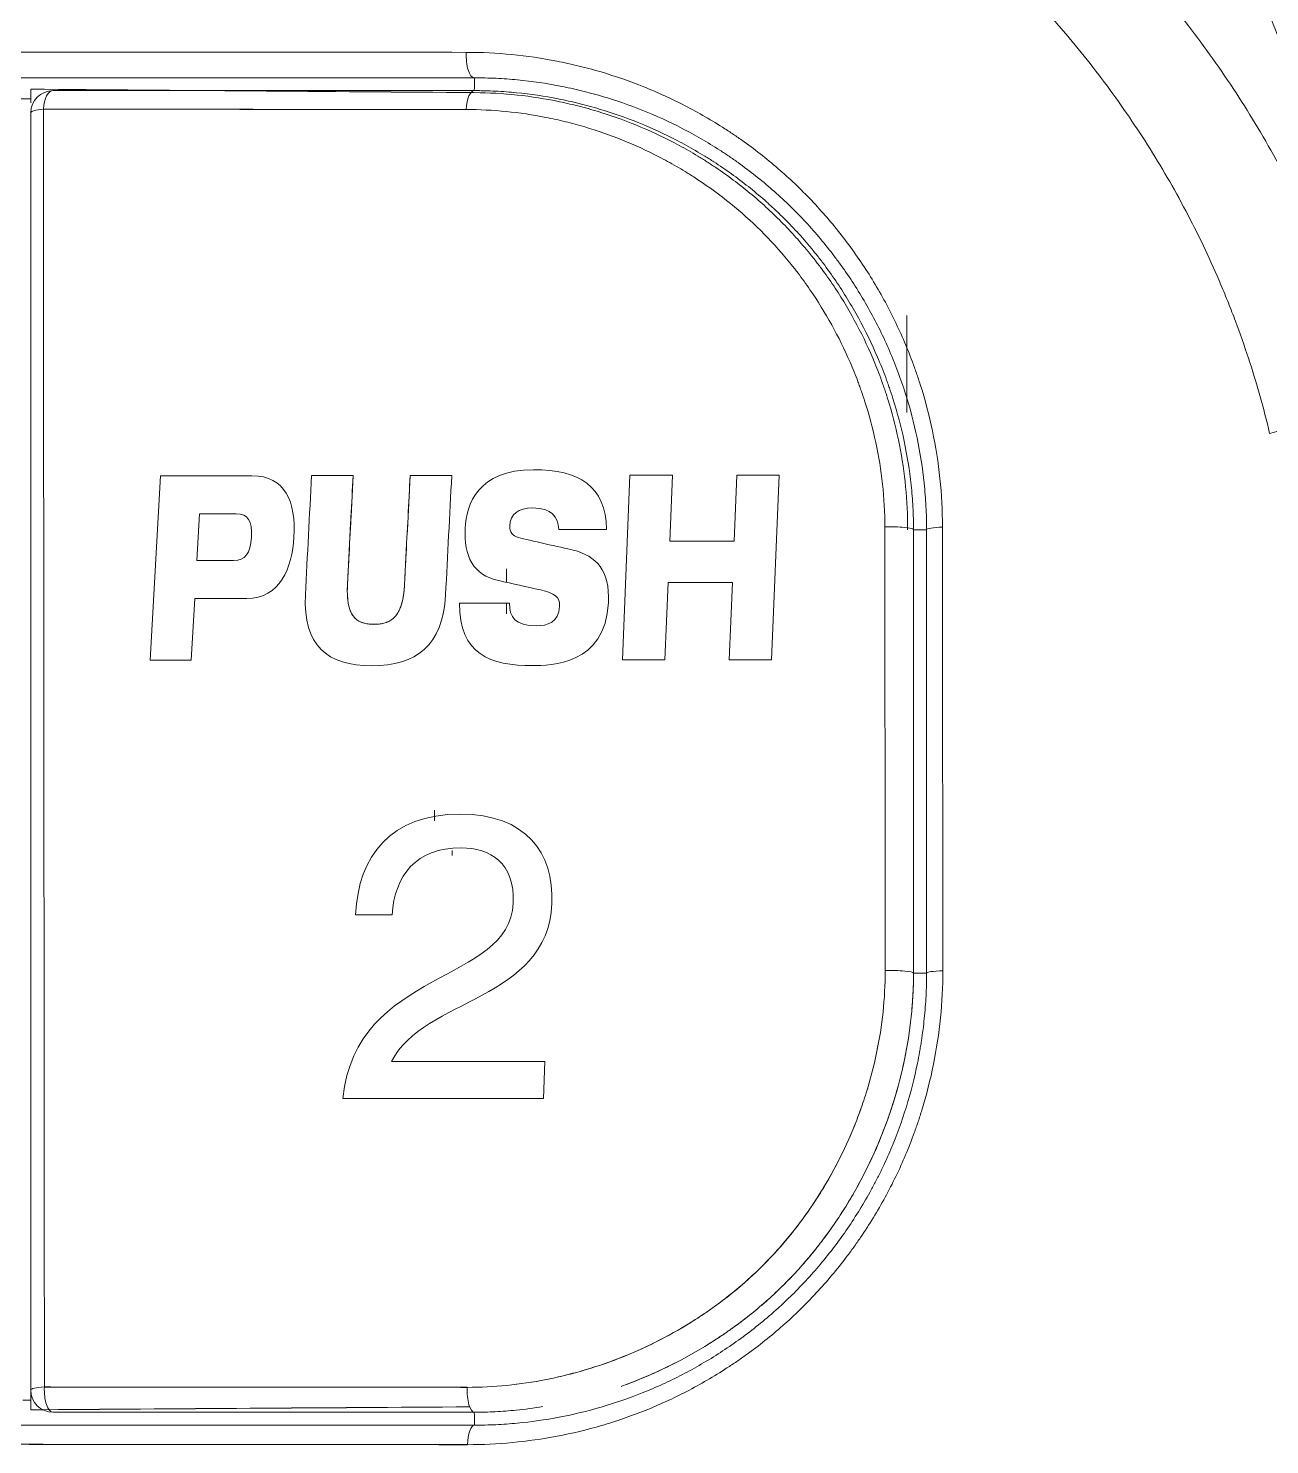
# Model space of a CAD drawing. Extents: x 2963 to 9049, y -570 to 1982.
# Drawn here: x 3289.5 to 3317.48, y 221.46 to 253.39 of the extents above; entities that cross this region are included whole.
import ezdxf

# ---------------------------------------------------------------- set-up
doc = ezdxf.new("R2010")
doc.units = 0
doc.header["$LTSCALE"] = 20
doc.header["$MEASUREMENT"] = 0
doc.layers.get('0').update_dxf_attribs({"linetype": 'CONTINUOUS'})
doc.layers.add('1', color=7, linetype='CONTINUOUS')

# ---------------------------------------------------------------- blocks, each defined once
blk = doc.blocks.new('A$C232549f7')
at = {"layer": '1', "color": 0, "linetype": 'Continuous', "lineweight": 18}
for p, q in [((93.909, 163.902), (93.909, 164.21)), ((113.66, 159.105), (113.66, 156.918)), ((96.835, 155.493), (96.598, 151.337)), ((101.176, 155.497), (100.238, 155.497)), ((103.399, 155.497), (102.461, 155.497)), ((107.417, 155.505), (107.247, 151.34)), ((108.373, 155.505), (107.417, 155.505)), ((108.313, 154.018), (108.373, 155.505)), ((109.824, 155.505), (109.763, 154.018)), ((110.78, 155.505), (109.824, 155.505)), ((110.61, 151.34), (110.78, 155.505)), ((97.655, 153.584), (97.715, 154.632)), ((97.715, 154.632), (98.542, 154.632)), ((105.814, 154.283), (106.888, 154.283)), ((109.763, 154.018), (108.313, 154.018)), ((108.203, 151.34), (108.275, 153.084)), ((108.275, 153.084), (109.725, 153.084)), ((109.725, 153.084), (109.653, 151.34)), ((97.526, 151.337), (97.606, 152.723)), ((104.698, 152.621), (103.575, 152.621)), ((96.598, 151.337), (97.526, 151.337)), ((107.247, 151.34), (108.203, 151.34)), ((109.653, 151.34), (110.61, 151.34)), ((93.909, 146.827), (93.909, 150.798)), ((103.007, 147.955), (103.007, 147.711)), ((103.409, 146.932), (103.409, 147.04)), ((101.232, 145.595), (102.054, 145.595)), ((105.501, 142.282), (102.04, 142.282)), ((105.465, 141.452), (105.501, 142.282)), ((100.945, 141.452), (105.465, 141.452)), ((93.909, 134.431), (93.909, 136.092))]:
    blk.add_line(p, q, dxfattribs=at)
for centre, start, end in [((94.409, 163.677), 90, 180), ((94.409, 134.877), 180, 270)]:
    blk.add_arc(centre, 0.5, start, end, dxfattribs=at)
at = {"layer": '1', "color": 0, "linetype": 'Continuous', "lineweight": 13}
for centre, major_axis, ratio, start_param, end_param in [((103.914, 164.965), (0, -0.5), 0.377592, 4.562755, 6.264336), ((94.409, 163.677), (0, -0.5), 0.440101, 3.141593, 4.548988), ((94.409, 163.677), (0.5, 0), 0.18059, 2.019989, 3.141593), ((122.315, 156.22), (-1.949, -0.45), 0.167605, 3.141593, 4.920892), ((114.604, 154.275), (-0.5, 0), 0.12825, 5.000517, 6.265587), ((94.409, 134.877), (0.5, 0), 0.149249, 1.966996, 3.141593), ((94.409, 134.877), (0, -0.5), 0.389626, 4.574263, 6.283185), ((103.913, 133.584), (0, -0.5), 0.323177, 3.160036, 4.590306)]:
    blk.add_ellipse(centre, major_axis=major_axis, ratio=ratio, start_param=start_param, end_param=end_param, dxfattribs=at)
at = {"layer": '1', "color": 0, "linetype": 'Continuous', "lineweight": 18}
for centre, major_axis, ratio, start_param, end_param in [((103.909, 163.677), (0, -0.5), 0.375353, 3.141593, 4.563908), ((94.409, 163.677), (-0.5, 0), 0.18059, 5.161582, 6.283185), ((113.309, 154.277), (0.5, 0), 0.130728, 0, 1.867908), ((113.309, 144.277), (-0.5, 0), 0.121044, 3.141593, 4.992194), ((113.309, 144.277), (0.5, 0), 0.121044, 0, 1.850601), ((114.603, 144.275), (0.5, 0), 0.118628, 1.841665, 3.124015), ((94.409, 134.877), (0.5, 0), 0.149249, 1.966996, 3.141593), ((103.909, 134.877), (0, -0.5), 0.325407, 4.589173, 6.283185), ((103.909, 134.877), (0, -0.5), 0.325407, 4.589173, 6.283185)]:
    blk.add_ellipse(centre, major_axis=major_axis, ratio=ratio, start_param=start_param, end_param=end_param, dxfattribs=at)
at = {"layer": '1', "color": 0, "linetype": 'Continuous', "lineweight": 13}
for points, knots in [([(114.64, 178.347), (115.346, 177.937), (116.027, 177.493), (117.338, 176.535), (117.969, 176.023), (118.725, 175.339), (118.875, 175.201), (119.171, 174.919), (119.316, 174.777), (119.748, 174.345), (120.027, 174.05), (120.842, 173.143), (121.355, 172.511), (122.317, 171.192), (122.76, 170.513), (123.573, 169.12), (123.943, 168.405), (124.611, 166.94), (124.909, 166.19), (125.236, 165.229), (125.299, 165.036), (125.42, 164.647), (125.478, 164.451), (125.646, 163.863), (125.748, 163.468), (125.839, 163.07)], [0, 0, 0, 0, 0.125, 0.125, 0.25, 0.25, 0.28125, 0.28125, 0.3125, 0.3125, 0.375, 0.375, 0.5, 0.5, 0.625, 0.625, 0.75, 0.75, 0.875, 0.875, 0.90625, 0.90625, 0.9375, 0.9375, 1, 1, 1, 1]), ([(103.464, 174.665), (104.061, 174.628), (104.653, 174.565), (105.533, 174.434), (105.825, 174.384), (106.261, 174.3), (106.442, 174.263), (106.623, 174.223), (106.695, 174.207), (106.731, 174.199), (106.84, 174.175), (107.489, 174.025), (108.705, 173.685), (109.83, 173.271), (110.527, 172.983), (110.666, 172.923), (110.943, 172.802), (111.082, 172.74), (111.495, 172.548), (111.768, 172.416), (112.175, 172.208), (112.31, 172.137), (112.579, 171.993), (112.979, 171.773), (113.372, 171.542), (114.148, 171.065), (114.652, 170.728), (115.634, 170.014), (116.112, 169.638), (117.041, 168.847), (117.492, 168.432), (118.148, 167.779), (118.363, 167.557), (118.628, 167.272), (118.68, 167.215), (118.785, 167.1), (118.838, 167.042), (118.993, 166.868), (119.096, 166.751), (119.603, 166.161), (119.988, 165.675), (120.719, 164.675), (121.065, 164.162), (121.717, 163.107), (122.022, 162.566), (122.593, 161.454), (122.857, 160.885), (123.16, 160.154), (123.219, 160.007), (123.335, 159.711), (123.504, 159.265), (123.659, 158.814), (123.951, 157.907), (124.12, 157.293), (124.264, 156.67)], [0, 0, 0, 0, 0.0625, 0.0625, 0.09375, 0.09375, 0.109375, 0.113281, 0.113281, 0.117187, 0.117187, 0.125, 0.1875, 0.25, 0.25, 0.265625, 0.265625, 0.28125, 0.28125, 0.3125, 0.3125, 0.328125, 0.328125, 0.34375, 0.375, 0.375, 0.4375, 0.4375, 0.5, 0.5, 0.5625, 0.5625, 0.59375, 0.59375, 0.601562, 0.601562, 0.609375, 0.609375, 0.625, 0.625, 0.6875, 0.6875, 0.75, 0.75, 0.8125, 0.8125, 0.875, 0.875, 0.890625, 0.890625, 0.90625, 0.9375, 0.9375, 1, 1, 1, 1]), ([(121.838, 156.447), (121.702, 157.022), (121.542, 157.589), (121.267, 158.427), (121.169, 158.704), (121.014, 159.116), (120.961, 159.253), (120.853, 159.526), (120.797, 159.661), (120.512, 160.334), (120.265, 160.858), (119.732, 161.88), (119.446, 162.377), (118.84, 163.346), (118.196, 164.289), (117.482, 165.18), (117.013, 165.721), (116.918, 165.828), (116.774, 165.988), (116.726, 166.041), (116.629, 166.146), (116.386, 166.408), (116.138, 166.663), (115.534, 167.26), (115.118, 167.64), (114.264, 168.366), (113.825, 168.71), (112.923, 169.365), (112.461, 169.675), (111.75, 170.114), (111.51, 170.256), (111.207, 170.427), (111.146, 170.461), (111.024, 170.529), (110.963, 170.562), (110.778, 170.662), (110.655, 170.727), (110.038, 171.045), (109.539, 171.278), (108.531, 171.703), (108.021, 171.895), (106.993, 172.237), (106.474, 172.388), (105.425, 172.647), (104.895, 172.755), (103.825, 172.928), (103.285, 172.993), (102.739, 173.034)], [0, 0, 0, 0, 0.0625, 0.0625, 0.09375, 0.09375, 0.109375, 0.109375, 0.125, 0.125, 0.1875, 0.1875, 0.25, 0.25, 0.3125, 0.375, 0.375, 0.390625, 0.390625, 0.398437, 0.398437, 0.40625, 0.4375, 0.4375, 0.5, 0.5, 0.5625, 0.5625, 0.625, 0.625, 0.65625, 0.65625, 0.664062, 0.664062, 0.671875, 0.671875, 0.6875, 0.6875, 0.75, 0.75, 0.8125, 0.8125, 0.875, 0.875, 0.9375, 0.9375, 1, 1, 1, 1]), ([(83.663, 165.054), (86.874, 165.052), (90.153, 165.049), (95.176, 165.046), (96.865, 165.045), (100.275, 165.042), (101.994, 165.041), (103.727, 165.04)], [0, 0, 0, 0, 0.5, 0.5, 0.75, 0.75, 1, 1, 1, 1]), ([(103.727, 165.04), (104.071, 165.04), (104.414, 165.023), (105.094, 164.956), (105.432, 164.907), (105.935, 164.809), (106.103, 164.772), (106.353, 164.711), (106.436, 164.689), (106.602, 164.644), (106.684, 164.621), (107.094, 164.5), (107.738, 164.275), (108.359, 163.991), (108.967, 163.677), (109.266, 163.505), (109.594, 163.293), (109.63, 163.269), (109.703, 163.221), (109.811, 163.149), (110.06, 162.975), (110.268, 162.819), (110.675, 162.496), (110.936, 162.269), (111.435, 161.786), (111.675, 161.532), (112.016, 161.13), (112.127, 160.993), (112.344, 160.711), (112.448, 160.568), (112.751, 160.131), (112.938, 159.831), (113.282, 159.211), (113.439, 158.892), (113.652, 158.4), (113.72, 158.233), (113.815, 157.98), (113.845, 157.894), (113.905, 157.723), (113.933, 157.637), (114.07, 157.206), (114.162, 156.857), (114.31, 156.15), (114.366, 155.793), (114.442, 155.071), (114.461, 154.706), (114.461, 154.337)], [0, 0, 0, 0, 0.0625, 0.0625, 0.125, 0.125, 0.15625, 0.15625, 0.171875, 0.171875, 0.1875, 0.1875, 0.25, 0.3125, 0.3125, 0.375, 0.375, 0.382813, 0.382813, 0.390625, 0.40625, 0.4375, 0.4375, 0.5, 0.5, 0.5625, 0.5625, 0.59375, 0.59375, 0.625, 0.625, 0.6875, 0.6875, 0.75, 0.75, 0.78125, 0.78125, 0.796875, 0.796875, 0.8125, 0.8125, 0.875, 0.875, 0.9375, 0.9375, 1, 1, 1, 1]), ([(103.91, 164.465), (103.694, 164.465), (103.479, 164.465), (103.048, 164.465), (102.402, 164.465), (100.899, 164.465), (99.62, 164.465), (97.07, 164.465), (95.386, 164.465), (92.049, 164.465), (90.397, 164.465), (87.945, 164.464), (87.133, 164.464), (85.92, 164.464), (85.315, 164.464), (84.712, 164.464), (84.311, 164.464), (84.111, 164.464), (83.911, 164.464)], [0, 0, 0, 0, 0.03125, 0.03125, 0.0625, 0.125, 0.25, 0.25, 0.5, 0.5, 0.75, 0.75, 0.875, 0.875, 0.9375, 0.96875, 0.96875, 1, 1, 1, 1]), ([(94.192, 163.758), (94.196, 158.969), (94.2, 154.173), (94.208, 144.569), (94.212, 139.76), (94.216, 134.945)], [0, 0, 0, 0, 0.5, 0.5, 1, 1, 1, 1]), ([(113.163, 154.339), (113.162, 154.664), (113.144, 154.985), (113.075, 155.62), (113.025, 155.933), (112.892, 156.553), (112.81, 156.859), (112.689, 157.238), (112.664, 157.313), (112.624, 157.426), (112.611, 157.464), (112.584, 157.539), (112.515, 157.725), (112.441, 157.908), (112.254, 158.341), (112.116, 158.622), (111.815, 159.167), (111.651, 159.431), (111.387, 159.816), (111.296, 159.942), (111.178, 160.097), (111.154, 160.128), (111.106, 160.19), (111.034, 160.281), (110.96, 160.371), (110.711, 160.666), (110.501, 160.89), (110.063, 161.313), (109.605, 161.712), (109.109, 162.066), (108.821, 162.251), (108.788, 162.272), (108.724, 162.312), (108.627, 162.372), (108.398, 162.508), (108.199, 162.617), (107.797, 162.824), (107.251, 163.074), (106.685, 163.271), (106.253, 163.4), (106.108, 163.439), (105.888, 163.494), (105.814, 163.511), (105.667, 163.544), (105.593, 163.559), (105.224, 163.632), (104.926, 163.676), (104.328, 163.735), (104.026, 163.75), (103.723, 163.751)], [0, 0, 0, 0, 0.0625, 0.0625, 0.125, 0.125, 0.1875, 0.1875, 0.203125, 0.203125, 0.210938, 0.210938, 0.21875, 0.25, 0.25, 0.3125, 0.3125, 0.375, 0.375, 0.40625, 0.40625, 0.414062, 0.414062, 0.421875, 0.4375, 0.4375, 0.5, 0.5, 0.5625, 0.625, 0.625, 0.632813, 0.632813, 0.640625, 0.65625, 0.6875, 0.6875, 0.75, 0.8125, 0.8125, 0.84375, 0.84375, 0.859375, 0.859375, 0.875, 0.875, 0.9375, 0.9375, 1, 1, 1, 1]), ([(103.747, 134.938), (104.046, 134.938), (104.343, 134.953), (104.935, 135.012), (105.23, 135.055), (105.671, 135.142), (105.818, 135.175), (106.037, 135.229), (106.111, 135.248), (106.257, 135.287), (106.33, 135.308), (106.694, 135.416), (107.267, 135.615), (107.82, 135.867), (108.362, 136.145), (108.628, 136.297), (108.954, 136.506), (109.019, 136.549), (109.147, 136.635), (109.337, 136.768), (109.522, 136.907), (109.885, 137.193), (110.116, 137.396), (110.557, 137.826), (110.767, 138.054), (111.016, 138.354), (111.066, 138.414), (111.163, 138.537), (111.21, 138.6), (111.352, 138.789), (111.443, 138.917), (111.704, 139.306), (111.865, 139.573), (112.161, 140.121), (112.296, 140.402), (112.478, 140.834), (112.536, 140.98), (112.617, 141.201), (112.643, 141.275), (112.694, 141.425), (112.718, 141.5), (112.835, 141.875), (112.914, 142.177), (113.041, 142.786), (113.089, 143.092), (113.154, 143.71), (113.171, 144.021), (113.171, 144.335)], [0, 0, 0, 0, 0.0625, 0.0625, 0.125, 0.125, 0.15625, 0.15625, 0.171875, 0.171875, 0.1875, 0.1875, 0.25, 0.3125, 0.3125, 0.375, 0.375, 0.390625, 0.390625, 0.40625, 0.4375, 0.4375, 0.5, 0.5, 0.5625, 0.5625, 0.578125, 0.578125, 0.59375, 0.59375, 0.625, 0.625, 0.6875, 0.6875, 0.75, 0.75, 0.78125, 0.78125, 0.796875, 0.796875, 0.8125, 0.8125, 0.875, 0.875, 0.9375, 0.9375, 1, 1, 1, 1]), ([(114.47, 144.332), (114.47, 143.976), (114.452, 143.621), (114.381, 142.918), (114.329, 142.569), (114.189, 141.875), (114.102, 141.53), (113.971, 141.103), (113.944, 141.017), (113.887, 140.847), (113.798, 140.593), (113.701, 140.345), (113.494, 139.853), (113.339, 139.534), (113, 138.913), (112.815, 138.611), (112.564, 138.243), (112.488, 138.134), (112.409, 138.025), (112.356, 137.953), (112.329, 137.918), (112.194, 137.739), (112.083, 137.6), (111.741, 137.192), (111.501, 136.934), (110.998, 136.443), (110.735, 136.211), (110.322, 135.882), (110.182, 135.776), (110.003, 135.647), (109.967, 135.621), (109.895, 135.57), (109.859, 135.545), (109.749, 135.47), (109.676, 135.422), (109.308, 135.183), (109.006, 135.007), (108.391, 134.688), (108.077, 134.544), (107.597, 134.351), (107.435, 134.291), (107.19, 134.207), (107.067, 134.166), (106.943, 134.127), (106.86, 134.102), (106.819, 134.09), (106.445, 133.981), (106.111, 133.901), (105.441, 133.773), (105.105, 133.725), (104.431, 133.661), (104.092, 133.645), (103.753, 133.645)], [0, 0, 0, 0, 0.0625, 0.0625, 0.125, 0.125, 0.1875, 0.1875, 0.203125, 0.203125, 0.21875, 0.25, 0.25, 0.3125, 0.3125, 0.375, 0.375, 0.390625, 0.398437, 0.398437, 0.40625, 0.40625, 0.4375, 0.4375, 0.5, 0.5, 0.5625, 0.5625, 0.59375, 0.59375, 0.601562, 0.601562, 0.609375, 0.609375, 0.625, 0.625, 0.6875, 0.6875, 0.75, 0.75, 0.78125, 0.78125, 0.796875, 0.804688, 0.804688, 0.8125, 0.8125, 0.875, 0.875, 0.9375, 0.9375, 1, 1, 1, 1]), ([(103.91, 134.084), (103.913, 134.084), (103.915, 134.084), (103.92, 134.084), (103.928, 134.084), (103.945, 134.084), (103.981, 134.084), (104.051, 134.085), (104.192, 134.088), (104.473, 134.098), (104.713, 134.115), (105.191, 134.161), (105.508, 134.206), (106.139, 134.326), (106.453, 134.401), (107.076, 134.583), (107.386, 134.689), (107.771, 134.842), (107.848, 134.874), (108, 134.94), (108.228, 135.04), (108.451, 135.149), (108.891, 135.378), (109.176, 135.544), (109.732, 135.904), (110.002, 136.098), (110.396, 136.411), (110.525, 136.519), (110.683, 136.659), (110.715, 136.687), (110.778, 136.744), (110.809, 136.772), (110.903, 136.859), (110.964, 136.917), (111.267, 137.212), (111.496, 137.46), (111.928, 137.975), (112.132, 138.243), (112.513, 138.801), (112.691, 139.09), (112.876, 139.428), (112.896, 139.465), (112.937, 139.541), (112.996, 139.655), (113.129, 139.922), (113.234, 140.154), (113.432, 140.622), (113.663, 141.257), (113.831, 141.914), (113.915, 142.331), (113.931, 142.415), (113.954, 142.541), (113.961, 142.583), (113.975, 142.667), (114.008, 142.878), (114.056, 143.258), (114.082, 143.597), (114.095, 143.851), (114.1, 143.979), (114.102, 144.127), (114.103, 144.202), (114.103, 144.239), (114.103, 144.258), (114.103, 144.266), (114.103, 144.271), (114.103, 144.274), (114.103, 144.276)], [0, 0, 0, 0, 0.000488, 0.000488, 0.000977, 0.001953, 0.003906, 0.007812, 0.015625, 0.03125, 0.0625, 0.0625, 0.125, 0.125, 0.1875, 0.1875, 0.25, 0.25, 0.265625, 0.265625, 0.28125, 0.3125, 0.3125, 0.375, 0.375, 0.4375, 0.4375, 0.46875, 0.46875, 0.476563, 0.476563, 0.484375, 0.484375, 0.5, 0.5, 0.5625, 0.5625, 0.625, 0.625, 0.6875, 0.6875, 0.695313, 0.695313, 0.703125, 0.71875, 0.75, 0.75, 0.8125, 0.875, 0.875, 0.890625, 0.890625, 0.898438, 0.898438, 0.90625, 0.9375, 0.96875, 0.96875, 0.984375, 0.992188, 0.996094, 0.998047, 0.999023, 0.999512, 0.999512, 1, 1, 1, 1]), ([(94.216, 134.945), (95, 134.945), (95.786, 134.944), (97.364, 134.943), (98.156, 134.942), (99.745, 134.941), (100.542, 134.941), (102.141, 134.939), (102.943, 134.939), (103.747, 134.938)], [0, 0, 0, 0, 0.25, 0.25, 0.5, 0.5, 0.75, 0.75, 1, 1, 1, 1]), ([(83.911, 134.084), (83.961, 134.084), (84.011, 134.084), (84.112, 134.084), (84.263, 134.084), (84.617, 134.084), (85.324, 134.084), (86.744, 134.084), (87.969, 134.084), (90.429, 134.084), (92.084, 134.084), (95.421, 134.084), (97.102, 134.084), (99.642, 134.084), (100.917, 134.084), (102.411, 134.084), (103.16, 134.084), (103.535, 134.084), (103.696, 134.084), (103.803, 134.084), (103.857, 134.084), (103.91, 134.084)], [0, 0, 0, 0, 0.007813, 0.007813, 0.015625, 0.03125, 0.0625, 0.125, 0.25, 0.25, 0.5, 0.5, 0.75, 0.75, 0.875, 0.9375, 0.96875, 0.984375, 0.992188, 0.992188, 1, 1, 1, 1]), ([(103.753, 133.645), (102.031, 133.646), (100.32, 133.648), (96.922, 133.65), (95.236, 133.652), (91.888, 133.654), (90.228, 133.656), (86.937, 133.658), (85.306, 133.659), (83.689, 133.661)], [0, 0, 0, 0, 0.25, 0.25, 0.5, 0.5, 0.75, 0.75, 1, 1, 1, 1])]:
    blk.add_open_spline(points, degree=3, knots=knots, dxfattribs=at)
at = {"layer": '1', "color": 0, "linetype": 'Continuous', "lineweight": 18}
for points, knots in [([(122.918, 162.5), (122.838, 162.847), (122.749, 163.192), (122.603, 163.707), (122.552, 163.878), (122.446, 164.217), (122.391, 164.386), (122.107, 165.226), (121.847, 165.882), (121.265, 167.163), (120.943, 167.788), (120.235, 169.008), (119.849, 169.602), (119.221, 170.469), (119.005, 170.751), (118.559, 171.305), (118.099, 171.847), (117.612, 172.364), (117.236, 172.744), (117.109, 172.868), (116.852, 173.115), (116.721, 173.237), (116.062, 173.837), (115.512, 174.287), (114.368, 175.127), (113.773, 175.518), (113.156, 175.878)], [0, 0, 0, 0, 0.0625, 0.0625, 0.09375, 0.09375, 0.125, 0.125, 0.25, 0.25, 0.375, 0.375, 0.5, 0.5, 0.5625, 0.5625, 0.625, 0.6875, 0.6875, 0.71875, 0.71875, 0.75, 0.75, 0.875, 0.875, 1, 1, 1, 1]), ([(103.909, 164.177), (103.914, 164.177), (103.919, 164.177), (103.929, 164.177), (103.944, 164.177), (103.979, 164.176), (104.049, 164.176), (104.188, 164.173), (104.466, 164.163), (104.703, 164.145), (105.176, 164.098), (105.489, 164.052), (105.878, 163.975), (105.956, 163.959), (106.111, 163.924), (106.189, 163.906), (106.42, 163.849), (106.573, 163.807), (107.028, 163.671), (107.624, 163.462), (108.198, 163.198), (108.62, 162.979), (108.76, 162.903), (108.966, 162.783), (109.069, 162.721), (109.172, 162.658), (109.24, 162.615), (109.273, 162.593), (109.577, 162.397), (109.836, 162.21), (110.211, 161.912), (110.334, 161.81), (110.514, 161.651), (110.573, 161.598), (110.691, 161.489), (110.749, 161.434), (111.036, 161.155), (111.256, 160.919), (111.516, 160.608), (111.594, 160.513), (111.669, 160.417), (111.72, 160.352), (111.745, 160.319), (111.868, 160.156), (111.963, 160.023), (112.239, 159.619), (112.58, 159.062), (112.867, 158.472), (113.062, 158.017), (113.124, 157.863), (113.196, 157.668), (113.21, 157.629), (113.239, 157.551), (113.252, 157.511), (113.293, 157.393), (113.319, 157.314), (113.445, 156.917), (113.53, 156.596), (113.667, 155.946), (113.72, 155.617), (113.773, 155.119), (113.786, 154.952), (113.8, 154.7), (113.805, 154.573), (113.808, 154.425), (113.809, 154.351), (113.809, 154.314), (113.809, 154.298), (113.809, 154.287), (113.809, 154.282), (113.809, 154.277)], [0, 0, 0, 0, 0.000977, 0.000977, 0.001953, 0.003906, 0.007812, 0.015625, 0.03125, 0.0625, 0.0625, 0.125, 0.125, 0.140625, 0.140625, 0.15625, 0.15625, 0.1875, 0.1875, 0.25, 0.3125, 0.3125, 0.34375, 0.34375, 0.359375, 0.367187, 0.367187, 0.375, 0.375, 0.4375, 0.4375, 0.46875, 0.46875, 0.484375, 0.484375, 0.5, 0.5, 0.5625, 0.5625, 0.578125, 0.585938, 0.585938, 0.59375, 0.59375, 0.625, 0.625, 0.6875, 0.75, 0.75, 0.78125, 0.78125, 0.789063, 0.789063, 0.796875, 0.796875, 0.8125, 0.8125, 0.875, 0.875, 0.9375, 0.9375, 0.96875, 0.96875, 0.984375, 0.992188, 0.996094, 0.998047, 0.999023, 0.999023, 1, 1, 1, 1]), ([(114.104, 154.276), (114.104, 154.279), (114.104, 154.282), (114.104, 154.287), (114.104, 154.295), (114.104, 154.315), (114.103, 154.353), (114.103, 154.43), (114.1, 154.584), (114.088, 154.89), (114.067, 155.15), (114.013, 155.667), (113.96, 156.008), (113.82, 156.681), (113.732, 157.014), (113.602, 157.426), (113.575, 157.508), (113.518, 157.671), (113.431, 157.915), (113.335, 158.153), (113.132, 158.623), (112.983, 158.927), (112.655, 159.517), (112.478, 159.803), (112.238, 160.15), (112.189, 160.219), (112.09, 160.355), (112.039, 160.423), (111.885, 160.624), (111.779, 160.754), (111.455, 161.137), (111.227, 161.379), (110.752, 161.837), (110.505, 162.054), (110.118, 162.36), (109.987, 162.459), (109.786, 162.603), (109.718, 162.65), (109.582, 162.743), (109.513, 162.788), (109.166, 163.012), (108.883, 163.175), (108.305, 163.474), (107.716, 163.743), (107.105, 163.956), (106.716, 164.07), (106.638, 164.093), (106.481, 164.135), (106.402, 164.155), (106.164, 164.213), (106.005, 164.248), (105.527, 164.341), (105.207, 164.387), (104.723, 164.434), (104.561, 164.446), (104.318, 164.458), (104.196, 164.462), (104.053, 164.465), (103.982, 164.465), (103.946, 164.465), (103.928, 164.465), (103.921, 164.465), (103.915, 164.465), (103.913, 164.465), (103.91, 164.465)], [0, 0, 0, 0, 0.000488, 0.000488, 0.000977, 0.001953, 0.003906, 0.007813, 0.015625, 0.03125, 0.0625, 0.0625, 0.125, 0.125, 0.1875, 0.1875, 0.203125, 0.203125, 0.21875, 0.25, 0.25, 0.3125, 0.3125, 0.375, 0.375, 0.390625, 0.390625, 0.40625, 0.40625, 0.4375, 0.4375, 0.5, 0.5, 0.5625, 0.5625, 0.59375, 0.59375, 0.609375, 0.609375, 0.625, 0.625, 0.6875, 0.6875, 0.75, 0.8125, 0.8125, 0.828125, 0.828125, 0.84375, 0.84375, 0.875, 0.875, 0.9375, 0.9375, 0.96875, 0.96875, 0.984375, 0.992187, 0.996094, 0.998047, 0.999023, 0.999512, 0.999512, 1, 1, 1, 1]), ([(113.677, 154.277), (113.678, 154.601), (113.647, 155.243), (113.554, 155.874), (113.431, 156.501), (113.354, 156.811), (113.238, 157.196), (113.202, 157.311), (113.164, 157.426), (113.138, 157.503), (113.124, 157.541), (113.057, 157.731), (112.999, 157.882), (112.816, 158.327), (112.544, 158.906), (112.219, 159.456), (111.954, 159.857), (111.862, 159.988), (111.72, 160.183), (111.671, 160.247), (111.573, 160.375), (111.522, 160.439), (111.268, 160.752), (111.054, 160.991), (110.604, 161.445), (110.368, 161.661), (109.877, 162.068), (109.621, 162.26), (109.287, 162.485), (109.22, 162.529), (109.084, 162.616), (109.015, 162.659), (108.808, 162.785), (108.668, 162.865), (108.245, 163.094), (107.669, 163.37), (107.069, 163.59), (106.61, 163.733), (106.455, 163.777), (106.221, 163.837), (106.143, 163.857), (105.986, 163.893), (105.907, 163.911), (105.511, 163.993), (104.875, 164.093), (104.232, 164.13), (103.908, 164.132)], [0, 0, 0, 0, 0.0625, 0.125, 0.125, 0.1875, 0.1875, 0.203125, 0.210938, 0.210938, 0.21875, 0.21875, 0.25, 0.25, 0.3125, 0.375, 0.375, 0.40625, 0.40625, 0.421875, 0.421875, 0.4375, 0.4375, 0.5, 0.5, 0.5625, 0.5625, 0.625, 0.625, 0.640625, 0.640625, 0.65625, 0.65625, 0.6875, 0.6875, 0.75, 0.8125, 0.8125, 0.84375, 0.84375, 0.859375, 0.859375, 0.875, 0.875, 0.9375, 1, 1, 1, 1]), ([(93.909, 134.877), (93.909, 137.318), (93.909, 139.758), (93.909, 144.82), (93.909, 147.442), (93.909, 152.681), (93.909, 155.299), (93.909, 159.836), (93.909, 161.757), (93.909, 163.677)], [0, 0, 0, 0, 0.253666, 0.253666, 0.526584, 0.526584, 0.79949, 0.79949, 1, 1, 1, 1]), ([(93.909, 134.877), (93.909, 139.689), (93.909, 144.495), (93.909, 154.096), (93.909, 158.89), (93.909, 163.677)], [0, 0, 0, 0, 0.5, 0.5, 1, 1, 1, 1]), ([(105.239, 155.629), (103.993, 155.629), (103.726, 154.849), (103.672, 153.682), (103.879, 153.251), (104.458, 153.128)], [0, 0, 0, 0, 0.464776, 0.464776, 1, 1, 1, 1]), ([(97.606, 152.723), (97.997, 152.723), (98.388, 152.723), (99.528, 152.723), (99.802, 153.421), (99.887, 154.899), (99.652, 155.493), (98.209, 155.493), (97.522, 155.493), (96.835, 155.493)], [0, 0, 0, 0, 0.140656, 0.140656, 0.409648, 0.409648, 0.719094, 0.719094, 1, 1, 1, 1]), ([(100.238, 155.497), (100.192, 154.6), (100.146, 153.703), (100.04, 151.659), (100.6, 151.21), (101.597, 151.21)], [0, 0, 0, 0, 0.438935, 0.438935, 1, 1, 1, 1]), ([(102.461, 155.497), (102.419, 154.676), (102.377, 153.854), (102.299, 152.358), (102.075, 152.142), (101.216, 152.142), (101.014, 152.358), (101.091, 153.854), (101.133, 154.676), (101.176, 155.497)], [0, 0, 0, 0, 0.274642, 0.274642, 0.50042, 0.50042, 0.725818, 0.725818, 1, 1, 1, 1]), ([(102.461, 155.497), (102.429, 154.871), (102.397, 154.246), (102.356, 153.463), (102.348, 153.307), (102.338, 153.111), (102.336, 153.072), (102.332, 152.994), (102.329, 152.955), (102.322, 152.877), (102.318, 152.838), (102.306, 152.76), (102.299, 152.721), (102.286, 152.663), (102.282, 152.644), (102.271, 152.605), (102.266, 152.586), (102.247, 152.53), (102.233, 152.493), (102.207, 152.439), (102.197, 152.421), (102.177, 152.388), (102.155, 152.355), (102.124, 152.317), (102.103, 152.297), (102.089, 152.283), (102.082, 152.276), (102.044, 152.245), (102.012, 152.224), (101.969, 152.203), (101.961, 152.199), (101.943, 152.192), (101.934, 152.188), (101.907, 152.179), (101.889, 152.173), (101.835, 152.159), (101.798, 152.152), (101.743, 152.146), (101.724, 152.145), (101.687, 152.143), (101.669, 152.143), (101.614, 152.142), (101.577, 152.144), (101.504, 152.151), (101.468, 152.157), (101.415, 152.17), (101.397, 152.175), (101.363, 152.188), (101.329, 152.202), (101.297, 152.22), (101.266, 152.24), (101.251, 152.251), (101.21, 152.287), (101.186, 152.315), (101.154, 152.362), (101.144, 152.379), (101.127, 152.412), (101.111, 152.447), (101.098, 152.483), (101.087, 152.519), (101.082, 152.538), (101.069, 152.595), (101.062, 152.633), (101.052, 152.709), (101.049, 152.748), (101.045, 152.826), (101.045, 152.865), (101.045, 152.944), (101.046, 152.983), (101.049, 153.042), (101.05, 153.062), (101.052, 153.101), (101.061, 153.278), (101.103, 154.083), (101.143, 154.869), (101.176, 155.497)], [0, 0, 0, 0, 0.25, 0.25, 0.3125, 0.3125, 0.328125, 0.328125, 0.34375, 0.34375, 0.359375, 0.359375, 0.375, 0.375, 0.382813, 0.382813, 0.390625, 0.390625, 0.40625, 0.40625, 0.414063, 0.414063, 0.421875, 0.429688, 0.433594, 0.433594, 0.4375, 0.4375, 0.453125, 0.453125, 0.457031, 0.457031, 0.460938, 0.460938, 0.46875, 0.46875, 0.484375, 0.484375, 0.492188, 0.492188, 0.5, 0.5, 0.515625, 0.515625, 0.53125, 0.53125, 0.539063, 0.539063, 0.546875, 0.554688, 0.554688, 0.5625, 0.5625, 0.578125, 0.578125, 0.585938, 0.585938, 0.59375, 0.601563, 0.601563, 0.609375, 0.609375, 0.625, 0.625, 0.640625, 0.640625, 0.65625, 0.65625, 0.671875, 0.671875, 0.679688, 0.679688, 0.6875, 0.75, 1, 1, 1, 1]), ([(101.597, 151.21), (102.595, 151.21), (103.201, 151.659), (103.306, 153.703), (103.353, 154.6), (103.399, 155.497)], [0, 0, 0, 0, 0.561065, 0.561065, 1, 1, 1, 1]), ([(98.542, 154.632), (98.803, 154.632), (98.903, 154.48), (98.86, 153.735), (98.743, 153.584), (98.206, 153.584), (97.93, 153.584), (97.655, 153.584)], [0, 0, 0, 0, 0.326741, 0.326741, 0.654417, 0.654417, 1, 1, 1, 1]), ([(104.906, 154.102), (104.768, 154.137), (104.7, 154.224), (104.719, 154.632), (104.901, 154.767), (105.657, 154.767), (105.795, 154.568), (105.814, 154.283)], [0, 0, 0, 0, 0.171456, 0.171456, 0.519812, 0.519812, 1, 1, 1, 1]), ([(103.575, 152.621), (103.574, 151.462), (104.263, 151.211), (105.615, 151.211), (106.866, 151.223), (106.965, 153.362), (106.661, 153.682), (106.138, 153.817)], [0, 0, 0, 0, 0.619428, 0.619428, 0.870294, 0.870294, 1, 1, 1, 1]), ([(104.632, 153.09), (104.632, 153.103), (104.632, 153.204), (104.632, 153.304), (104.632, 153.391)], [0, 0, 0, 0, 0.134111, 1, 1, 1, 1]), ([(104.458, 153.128), (104.771, 153.058), (105.084, 152.991), (105.723, 152.843), (105.839, 152.761), (105.812, 152.19), (105.55, 152.109), (104.822, 152.109), (104.703, 152.306), (104.698, 152.621)], [0, 0, 0, 0, 0.136895, 0.136895, 0.280246, 0.280246, 0.516562, 0.516562, 1, 1, 1, 1]), ([(102.04, 142.282), (102.77, 143.735), (105.56, 143.636), (105.706, 146.996), (105.07, 147.862), (102.022, 147.862), (101.29, 146.923), (101.232, 145.595)], [0, 0, 0, 0, 0.483319, 0.483319, 0.734009, 0.734009, 1, 1, 1, 1]), ([(103.608, 147.103), (104.273, 147.103), (104.825, 146.761), (104.706, 144.025), (101.246, 144.395), (100.945, 141.452)], [0, 0, 0, 0, 0.329909, 0.329909, 1, 1, 1, 1]), ([(113.809, 144.277), (113.809, 143.945), (113.791, 143.617), (113.722, 142.966), (113.671, 142.644), (113.538, 142.004), (113.455, 141.686), (113.332, 141.293), (113.307, 141.214), (113.254, 141.057), (113.226, 140.979), (113.141, 140.747), (113.081, 140.594), (112.89, 140.14), (112.749, 139.845), (112.439, 139.27), (112.271, 138.989), (111.996, 138.579), (111.901, 138.445), (111.777, 138.279), (111.752, 138.246), (111.702, 138.18), (111.626, 138.082), (111.446, 137.858), (111.284, 137.673), (111.118, 137.492), (111.034, 137.403), (110.949, 137.316), (110.891, 137.258), (110.862, 137.23), (110.601, 136.974), (110.357, 136.759), (109.977, 136.456), (109.847, 136.359), (109.649, 136.217), (109.582, 136.17), (109.447, 136.079), (109.379, 136.034), (109.038, 135.813), (108.758, 135.653), (108.189, 135.359), (107.899, 135.226), (107.476, 135.056), (107.346, 135.006), (107.215, 134.96)], [0, 0, 0, 0, 0.08041, 0.08041, 0.16082, 0.16082, 0.24123, 0.24123, 0.261333, 0.261333, 0.281435, 0.281435, 0.32164, 0.32164, 0.40205, 0.40205, 0.482461, 0.482461, 0.522666, 0.522666, 0.532717, 0.532717, 0.542768, 0.562871, 0.603076, 0.603076, 0.623178, 0.633229, 0.633229, 0.643281, 0.643281, 0.723691, 0.723691, 0.763896, 0.763896, 0.783998, 0.783998, 0.804101, 0.804101, 0.884511, 0.884511, 0.964921, 0.964921, 1, 1, 1, 1]), ([(113.809, 144.277), (113.809, 144.274), (113.809, 144.271), (113.809, 144.266), (113.809, 144.259), (113.809, 144.241), (113.809, 144.205), (113.808, 144.133), (113.805, 143.989), (113.794, 143.702), (113.774, 143.458), (113.723, 142.971), (113.672, 142.649), (113.539, 142.01), (113.457, 141.692), (113.334, 141.298), (113.309, 141.22), (113.256, 141.063), (113.228, 140.985), (113.143, 140.752), (113.083, 140.599), (112.892, 140.145), (112.751, 139.849), (112.442, 139.274), (112.273, 138.993), (111.999, 138.583), (111.904, 138.449), (111.781, 138.283), (111.756, 138.25), (111.706, 138.185), (111.63, 138.087), (111.553, 137.991), (111.292, 137.675), (111.072, 137.435), (110.609, 136.982), (110.367, 136.767), (109.987, 136.465), (109.858, 136.367), (109.66, 136.225), (109.594, 136.178), (109.459, 136.086), (109.391, 136.041), (109.049, 135.82), (108.77, 135.659), (108.2, 135.364), (107.909, 135.231), (107.482, 135.058), (107.349, 135.008), (107.216, 134.96)], [0, 0, 0, 0, 0.000628, 0.000628, 0.001256, 0.002511, 0.005023, 0.010045, 0.02009, 0.04018, 0.08036, 0.08036, 0.16072, 0.16072, 0.24108, 0.24108, 0.26117, 0.26117, 0.28126, 0.28126, 0.32144, 0.32144, 0.4018, 0.4018, 0.48216, 0.48216, 0.52234, 0.52234, 0.532385, 0.532385, 0.54243, 0.56252, 0.56252, 0.64288, 0.64288, 0.72324, 0.72324, 0.76342, 0.76342, 0.78351, 0.78351, 0.8036, 0.8036, 0.88396, 0.88396, 0.96432, 0.96432, 1, 1, 1, 1]), ([(110.342, 137.616), (110.562, 137.831), (110.772, 138.059), (111.021, 138.359), (111.07, 138.419), (111.167, 138.542), (111.214, 138.605), (111.356, 138.794), (111.446, 138.922), (111.707, 139.311), (111.868, 139.578), (112.163, 140.125), (112.298, 140.406), (112.48, 140.838), (112.537, 140.983), (112.618, 141.205), (112.644, 141.279), (112.695, 141.428), (112.719, 141.503), (112.836, 141.877), (112.914, 142.179), (113.041, 142.787), (113.089, 143.093), (113.154, 143.711), (113.171, 144.021), (113.171, 144.335)], [0, 0, 0, 0, 0.125, 0.125, 0.15625, 0.15625, 0.1875, 0.1875, 0.25, 0.25, 0.375, 0.375, 0.5, 0.5, 0.5625, 0.5625, 0.59375, 0.59375, 0.625, 0.625, 0.75, 0.75, 0.875, 0.875, 1, 1, 1, 1]), ([(103.747, 134.938), (104.046, 134.938), (104.344, 134.953), (104.937, 135.012), (105.233, 135.056), (105.674, 135.143), (105.821, 135.176), (106.041, 135.23), (106.114, 135.249), (106.261, 135.288), (106.334, 135.309), (106.699, 135.417), (107.272, 135.617), (107.825, 135.869), (108.368, 136.148), (108.634, 136.301), (108.96, 136.51), (109.024, 136.553), (109.153, 136.639), (109.343, 136.772), (109.528, 136.911), (109.89, 137.198), (110.121, 137.401), (110.342, 137.616)], [0, 0, 0, 0, 0.125, 0.125, 0.25, 0.25, 0.3125, 0.3125, 0.34375, 0.34375, 0.375, 0.375, 0.5, 0.625, 0.625, 0.75, 0.75, 0.78125, 0.78125, 0.8125, 0.875, 0.875, 1, 1, 1, 1]), ([(105.449, 134.503), (105.25, 134.471), (105.05, 134.444), (104.694, 134.409), (104.537, 134.397), (104.302, 134.385), (104.184, 134.38), (104.047, 134.378), (103.978, 134.377), (103.943, 134.377), (103.926, 134.377), (103.919, 134.377), (103.914, 134.377), (103.911, 134.377), (103.909, 134.377)], [0, 0, 0, 0, 0.390337, 0.390337, 0.695169, 0.695169, 0.847584, 0.923792, 0.961896, 0.980948, 0.990474, 0.995237, 0.995237, 1, 1, 1, 1]), ([(103.909, 134.377), (103.107, 134.377), (102.308, 134.377), (100.714, 134.377), (99.919, 134.377), (98.336, 134.377), (97.547, 134.377), (95.974, 134.377), (95.19, 134.377), (94.409, 134.377)], [0, 0, 0, 0, 0.25, 0.25, 0.5, 0.5, 0.75, 0.75, 1, 1, 1, 1])]:
    blk.add_open_spline(points, degree=3, knots=knots, dxfattribs=at)
for points in [[(93.909, 164.21), (97.242, 164.181), (100.575, 164.155), (103.908, 164.132)], [(94.409, 164.177), (97.524, 164.177), (100.693, 164.177), (103.909, 164.177)], [(93.674, 163.993), (93.752, 163.992), (93.831, 163.991), (93.909, 163.991)], [(106.888, 154.283), (106.87, 155.262), (106.274, 155.629), (105.239, 155.629)], [(113.809, 154.277), (113.809, 150.945), (113.809, 147.612), (113.809, 144.277)], [(106.138, 153.817), (105.863, 153.881), (105.137, 154.038), (104.906, 154.102)], [(104.634, 152.383), (104.634, 152.463), (104.634, 152.542), (104.634, 152.621)], [(102.054, 145.595), (102.117, 146.48), (102.588, 147.103), (103.608, 147.103)], [(93.909, 134.65), (93.85, 134.65), (93.79, 134.649), (93.731, 134.649)], [(103.807, 134.497), (100.508, 134.477), (97.208, 134.455), (93.909, 134.431)]]:
    blk.add_open_spline(points, degree=3, dxfattribs=at)
at = {"layer": '1', "color": 0, "linetype": 'Continuous', "lineweight": 13}
for points in [[(103.908, 164.177), (103.909, 164.273), (103.91, 164.369), (103.91, 164.465)], [(103.723, 163.751), (100.497, 163.753), (97.317, 163.756), (94.192, 163.758)], [(113.171, 144.335), (113.168, 147.672), (113.165, 151.006), (113.163, 154.339)], [(114.104, 154.276), (114.008, 154.276), (113.911, 154.277), (113.815, 154.277)], [(114.103, 144.276), (114.103, 147.612), (114.104, 150.945), (114.104, 154.276)], [(114.461, 154.337), (114.464, 151.004), (114.467, 147.669), (114.47, 144.332)], [(113.809, 144.277), (113.907, 144.277), (114.005, 144.276), (114.103, 144.276)], [(103.91, 134.084), (103.91, 134.182), (103.909, 134.279), (103.908, 134.377)]]:
    blk.add_open_spline(points, degree=3, dxfattribs=at)

msp = doc.modelspace()

# ---------------------------------------------------------------- linework, layer by layer
at = {"layer": '1', "color": 0, "linetype": 'Continuous', "lineweight": 18}
for p, q in [((3289.552, 251.714), (3289.552, 252.023)), ((3292.478, 243.305), (3292.241, 239.15)), ((3292.241, 239.15), (3293.169, 239.15)), ((3289.552, 234.64), (3289.552, 238.611)), ((3289.552, 222.243), (3289.552, 223.905))]:
    msp.add_line(p, q, dxfattribs=at)
for centre, start, end in [((3290.052, 251.489), 90, 180), ((3290.052, 222.689), 180, 270)]:
    msp.add_arc(centre, 0.5, start, end, dxfattribs=at)
at = {"layer": '1', "color": 0, "linetype": 'Continuous', "lineweight": 13}
for centre, major_axis, ratio, start_param, end_param in [((3290.052, 251.489), (0, -0.5), 0.440101, 3.141593, 4.548988), ((3290.052, 251.489), (0.5, 0), 0.18059, 2.019989, 3.141593), ((3290.052, 222.689), (0.5, 0), 0.149249, 1.966996, 3.141593), ((3290.052, 222.689), (0, -0.5), 0.389626, 4.574263, 6.283185)]:
    msp.add_ellipse(centre, major_axis=major_axis, ratio=ratio, start_param=start_param, end_param=end_param, dxfattribs=at)
at = {"layer": '1', "color": 0, "linetype": 'Continuous', "lineweight": 18}
for centre, major_axis, ratio, start_param, end_param in [((3290.052, 251.489), (-0.5, 0), 0.18059, 5.161582, 6.283185), ((3290.052, 222.689), (0.5, 0), 0.149249, 1.966996, 3.141593)]:
    msp.add_ellipse(centre, major_axis=major_axis, ratio=ratio, start_param=start_param, end_param=end_param, dxfattribs=at)
at = {"layer": '1', "color": 0, "linetype": 'Continuous', "lineweight": 13}
for points, knots in [([(3279.306, 252.866), (3282.517, 252.864), (3285.796, 252.862), (3290.818, 252.858), (3292.508, 252.857), (3295.918, 252.855), (3297.637, 252.853), (3299.37, 252.852)], [0, 0, 0, 0, 0.5, 0.5, 0.75, 0.75, 1, 1, 1, 1]), ([(3299.553, 252.278), (3299.337, 252.278), (3299.122, 252.278), (3298.691, 252.278), (3298.045, 252.278), (3296.542, 252.278), (3295.263, 252.278), (3292.713, 252.277), (3291.029, 252.277), (3287.692, 252.277), (3286.04, 252.277), (3283.588, 252.277), (3282.776, 252.277), (3281.563, 252.277), (3280.958, 252.277), (3280.355, 252.277), (3279.954, 252.276), (3279.754, 252.276), (3279.554, 252.276)], [0, 0, 0, 0, 0.03125, 0.03125, 0.0625, 0.125, 0.25, 0.25, 0.5, 0.5, 0.75, 0.75, 0.875, 0.875, 0.9375, 0.96875, 0.96875, 1, 1, 1, 1]), ([(3289.835, 251.57), (3289.839, 246.782), (3289.843, 241.986), (3289.851, 232.381), (3289.855, 227.572), (3289.859, 222.758)], [0, 0, 0, 0, 0.5, 0.5, 1, 1, 1, 1]), ([(3289.859, 222.758), (3290.643, 222.757), (3291.429, 222.757), (3293.007, 222.755), (3293.799, 222.755), (3295.388, 222.754), (3296.185, 222.753), (3297.784, 222.752), (3298.586, 222.751), (3299.39, 222.751)], [0, 0, 0, 0, 0.25, 0.25, 0.5, 0.5, 0.75, 0.75, 1, 1, 1, 1]), ([(3279.554, 221.897), (3279.604, 221.897), (3279.654, 221.897), (3279.755, 221.897), (3279.906, 221.897), (3280.26, 221.897), (3280.967, 221.897), (3282.387, 221.897), (3283.612, 221.897), (3286.072, 221.897), (3287.726, 221.897), (3291.064, 221.897), (3292.745, 221.897), (3295.285, 221.897), (3296.56, 221.897), (3298.054, 221.897), (3298.803, 221.897), (3299.178, 221.897), (3299.339, 221.897), (3299.446, 221.897), (3299.499, 221.897), (3299.553, 221.897)], [0, 0, 0, 0, 0.007813, 0.007813, 0.015625, 0.03125, 0.0625, 0.125, 0.25, 0.25, 0.5, 0.5, 0.75, 0.75, 0.875, 0.9375, 0.96875, 0.984375, 0.992188, 0.992188, 1, 1, 1, 1]), ([(3299.396, 221.458), (3297.674, 221.459), (3295.963, 221.46), (3292.565, 221.463), (3290.879, 221.464), (3287.531, 221.467), (3285.871, 221.468), (3282.58, 221.471), (3280.949, 221.472), (3279.332, 221.473)], [0, 0, 0, 0, 0.25, 0.25, 0.5, 0.5, 0.75, 0.75, 1, 1, 1, 1])]:
    msp.add_open_spline(points, degree=3, knots=knots, dxfattribs=at)
at = {"layer": '1', "color": 0, "linetype": 'Continuous', "lineweight": 18}
for points in [[(3289.552, 252.023), (3292.885, 251.994), (3296.218, 251.968), (3299.551, 251.944)], [(3290.052, 251.989), (3293.167, 251.989), (3296.336, 251.989), (3299.552, 251.989)], [(3289.317, 251.805), (3289.395, 251.805), (3289.474, 251.804), (3289.552, 251.803)], [(3289.552, 222.463), (3289.493, 222.462), (3289.433, 222.462), (3289.374, 222.461)], [(3299.45, 222.31), (3296.151, 222.29), (3292.851, 222.268), (3289.552, 222.243)]]:
    msp.add_open_spline(points, degree=3, dxfattribs=at)
for points, knots in [([(3289.552, 222.689), (3289.552, 225.13), (3289.552, 227.57), (3289.552, 232.632), (3289.552, 235.254), (3289.552, 240.493), (3289.552, 243.111), (3289.552, 247.649), (3289.552, 249.57), (3289.552, 251.489)], [0, 0, 0, 0, 0.253666, 0.253666, 0.526584, 0.526584, 0.79949, 0.79949, 1, 1, 1, 1]), ([(3289.552, 222.689), (3289.552, 227.501), (3289.552, 232.308), (3289.552, 241.908), (3289.552, 246.702), (3289.552, 251.489)], [0, 0, 0, 0, 0.5, 0.5, 1, 1, 1, 1]), ([(3293.248, 240.535), (3293.64, 240.535), (3294.031, 240.535), (3295.171, 240.535), (3295.445, 241.234), (3295.53, 242.712), (3295.295, 243.305), (3293.852, 243.305), (3293.165, 243.305), (3292.478, 243.305)], [0, 0, 0, 0, 0.140656, 0.140656, 0.409648, 0.409648, 0.719094, 0.719094, 1, 1, 1, 1]), ([(3299.552, 222.189), (3298.75, 222.189), (3297.951, 222.189), (3296.357, 222.189), (3295.562, 222.189), (3293.979, 222.189), (3293.19, 222.189), (3291.617, 222.189), (3290.833, 222.189), (3290.052, 222.189)], [0, 0, 0, 0, 0.25, 0.25, 0.5, 0.5, 0.75, 0.75, 1, 1, 1, 1])]:
    msp.add_open_spline(points, degree=3, knots=knots, dxfattribs=at)
at = {"layer": '1', "color": 0, "linetype": 'Continuous', "lineweight": 13}
msp.add_open_spline([(3299.366, 251.563), (3296.14, 251.566), (3292.96, 251.568), (3289.835, 251.57)], degree=3, dxfattribs=at)

# ---------------------------------------------------------------- block references
msp.add_blockref('A$C232549f7', (3195.643, 87.812))

doc.saveas('drawing.dxf')
